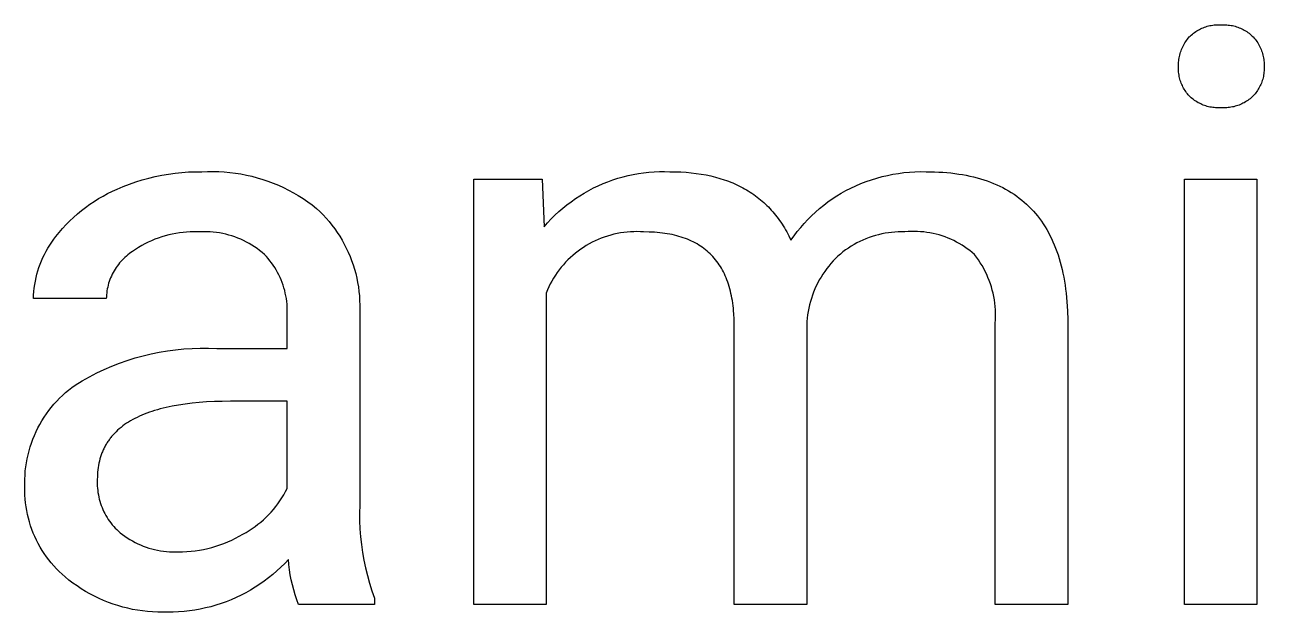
# Model space of a CAD drawing. Header units: millimetres. Extents: x 1102 to 5170, y 19 to 2862.
# Drawn here: x 4421.3 to 4480.2, y 199.1 to 227 of the extents above; entities that cross this region are included whole.
import ezdxf

# ---------------------------------------------------------------- set-up
doc = ezdxf.new("R2010")
doc.units = ezdxf.units.MM
doc.header["$MEASUREMENT"] = 0
doc.layers.add('Domyślny', color=7, linetype='Continuous', true_color=0x000000)

msp = doc.modelspace()

# ---------------------------------------------------------------- linework, layer by layer
at = {"layer": 'Domyślny'}
for p, q in [((4477.286, 226.89), (4477.348, 226.914)), ((4477.348, 226.914), (4477.412, 226.936)), ((4477.412, 226.936), (4477.476, 226.955)), ((4477.476, 226.955), (4477.541, 226.972)), ((4477.541, 226.972), (4477.606, 226.987)), ((4477.606, 226.987), (4477.672, 227)), ((4477.672, 227), (4477.738, 227.01)), ((4477.738, 227.01), (4477.805, 227.018)), ((4477.805, 227.018), (4477.871, 227.024)), ((4477.871, 227.024), (4477.938, 227.027)), ((4477.938, 227.027), (4478.005, 227.028)), ((4478.005, 227.028), (4478.072, 227.027)), ((4478.072, 227.027), (4478.139, 227.023)), ((4478.139, 227.023), (4478.207, 227.026)), ((4478.207, 227.026), (4478.274, 227.028)), ((4478.274, 227.028), (4478.341, 227.027)), ((4478.341, 227.027), (4478.408, 227.023)), ((4478.408, 227.023), (4478.475, 227.017)), ((4478.475, 227.017), (4478.542, 227.009)), ((4478.542, 227.009), (4478.609, 226.999)), ((4478.609, 226.999), (4478.675, 226.986)), ((4478.675, 226.986), (4478.741, 226.972)), ((4478.741, 226.972), (4478.806, 226.954)), ((4478.806, 226.954), (4478.87, 226.935)), ((4478.87, 226.935), (4478.934, 226.913)), ((4478.934, 226.913), (4478.997, 226.89)), ((4476.491, 226.282), (4476.533, 226.339)), ((4476.533, 226.339), (4476.576, 226.393)), ((4476.576, 226.393), (4476.622, 226.447)), ((4476.622, 226.447), (4476.669, 226.494)), ((4476.669, 226.494), (4476.718, 226.539)), ((4476.718, 226.539), (4476.769, 226.583)), ((4476.769, 226.583), (4476.822, 226.625)), ((4476.822, 226.625), (4476.875, 226.665)), ((4476.875, 226.665), (4476.93, 226.703)), ((4476.93, 226.703), (4476.987, 226.74)), ((4476.987, 226.74), (4477.044, 226.774)), ((4477.044, 226.774), (4477.103, 226.806)), ((4477.103, 226.806), (4477.163, 226.836)), ((4477.163, 226.836), (4477.224, 226.864)), ((4477.224, 226.864), (4477.286, 226.89)), ((4478.997, 226.89), (4479.059, 226.864)), ((4479.059, 226.864), (4479.12, 226.836)), ((4479.12, 226.836), (4479.18, 226.805)), ((4479.18, 226.805), (4479.239, 226.773)), ((4479.239, 226.773), (4479.297, 226.739)), ((4479.297, 226.739), (4479.354, 226.703)), ((4479.354, 226.703), (4479.41, 226.665)), ((4479.41, 226.665), (4479.464, 226.625)), ((4479.464, 226.625), (4479.516, 226.583)), ((4479.516, 226.583), (4479.568, 226.539)), ((4479.568, 226.539), (4479.617, 226.494)), ((4479.617, 226.494), (4479.665, 226.447)), ((4479.665, 226.447), (4479.711, 226.394)), ((4479.711, 226.394), (4479.756, 226.339)), ((4479.756, 226.339), (4479.798, 226.283)), ((4476.189, 225.656), (4476.209, 225.723)), ((4476.209, 225.723), (4476.232, 225.789)), ((4476.232, 225.789), (4476.257, 225.854)), ((4476.257, 225.854), (4476.284, 225.918)), ((4476.284, 225.918), (4476.313, 225.982)), ((4476.313, 225.982), (4476.345, 226.044)), ((4476.345, 226.044), (4476.378, 226.106)), ((4476.378, 226.106), (4476.414, 226.166)), ((4476.414, 226.166), (4476.452, 226.225)), ((4476.452, 226.225), (4476.491, 226.282)), ((4479.798, 226.283), (4479.838, 226.226)), ((4479.838, 226.226), (4479.876, 226.167)), ((4479.876, 226.167), (4479.912, 226.107)), ((4479.912, 226.107), (4479.947, 226.046)), ((4479.947, 226.046), (4479.979, 225.983)), ((4479.979, 225.983), (4480.008, 225.92)), ((4480.008, 225.92), (4480.036, 225.855)), ((4480.036, 225.855), (4480.061, 225.79)), ((4480.061, 225.79), (4480.084, 225.724)), ((4480.084, 225.724), (4480.105, 225.657)), ((4476.109, 225.104), (4476.111, 225.174)), ((4476.111, 225.174), (4476.115, 225.243)), ((4476.115, 225.243), (4476.121, 225.313)), ((4476.121, 225.313), (4476.13, 225.382)), ((4476.13, 225.382), (4476.141, 225.451)), ((4476.141, 225.451), (4476.155, 225.52)), ((4476.155, 225.52), (4476.17, 225.588)), ((4476.17, 225.588), (4476.189, 225.656)), ((4480.105, 225.657), (4480.124, 225.589)), ((4480.124, 225.589), (4480.14, 225.521)), ((4480.14, 225.521), (4480.154, 225.452)), ((4480.154, 225.452), (4480.165, 225.383)), ((4480.165, 225.383), (4480.174, 225.314)), ((4480.174, 225.314), (4480.18, 225.244)), ((4480.18, 225.244), (4480.185, 225.174)), ((4480.185, 225.174), (4480.186, 225.104)), ((4476.11, 225.034), (4476.109, 225.104)), ((4476.109, 224.968), (4476.11, 225.034)), ((4476.11, 224.901), (4476.109, 224.968)), ((4476.113, 224.835), (4476.11, 224.901)), ((4476.119, 224.769), (4476.113, 224.835)), ((4476.127, 224.704), (4476.119, 224.769)), ((4476.137, 224.638), (4476.127, 224.704)), ((4476.149, 224.573), (4476.137, 224.638)), ((4476.163, 224.509), (4476.149, 224.573)), ((4480.146, 224.572), (4480.131, 224.508)), ((4480.158, 224.637), (4480.146, 224.572)), ((4480.168, 224.703), (4480.158, 224.637)), ((4480.176, 224.769), (4480.168, 224.703)), ((4480.182, 224.835), (4480.176, 224.769)), ((4480.185, 224.901), (4480.182, 224.835)), ((4480.187, 224.967), (4480.185, 224.901)), ((4480.186, 225.104), (4480.186, 225.034)), ((4480.186, 225.034), (4480.187, 224.967)), ((4476.18, 224.445), (4476.163, 224.509)), ((4476.198, 224.381), (4476.18, 224.445)), ((4476.219, 224.318), (4476.198, 224.381)), ((4476.242, 224.256), (4476.219, 224.318)), ((4476.267, 224.195), (4476.242, 224.256)), ((4476.294, 224.135), (4476.267, 224.195)), ((4476.323, 224.075), (4476.294, 224.135)), ((4476.353, 224.017), (4476.323, 224.075)), ((4476.386, 223.959), (4476.353, 224.017)), ((4476.421, 223.903), (4476.386, 223.959)), ((4479.904, 223.958), (4479.869, 223.902)), ((4479.938, 224.015), (4479.904, 223.958)), ((4479.969, 224.074), (4479.938, 224.015)), ((4479.998, 224.133), (4479.969, 224.074)), ((4480.026, 224.194), (4479.998, 224.133)), ((4480.051, 224.255), (4480.026, 224.194)), ((4480.074, 224.317), (4480.051, 224.255)), ((4480.095, 224.38), (4480.074, 224.317)), ((4480.114, 224.443), (4480.095, 224.38)), ((4480.131, 224.508), (4480.114, 224.443)), ((4476.458, 223.848), (4476.421, 223.903)), ((4476.496, 223.794), (4476.458, 223.848)), ((4476.536, 223.741), (4476.496, 223.794)), ((4476.578, 223.69), (4476.536, 223.741)), ((4476.622, 223.641), (4476.578, 223.69)), ((4476.67, 223.595), (4476.622, 223.641)), ((4476.72, 223.55), (4476.67, 223.595)), ((4476.771, 223.508), (4476.72, 223.55)), ((4476.824, 223.467), (4476.771, 223.508)), ((4476.878, 223.428), (4476.824, 223.467)), ((4476.933, 223.391), (4476.878, 223.428)), ((4476.99, 223.356), (4476.933, 223.391)), ((4479.351, 223.392), (4479.294, 223.357)), ((4479.407, 223.429), (4479.351, 223.392)), ((4479.461, 223.468), (4479.407, 223.429)), ((4479.515, 223.508), (4479.461, 223.468)), ((4479.566, 223.551), (4479.515, 223.508)), ((4479.617, 223.595), (4479.566, 223.551)), ((4479.665, 223.641), (4479.617, 223.595)), ((4479.71, 223.69), (4479.665, 223.641)), ((4479.752, 223.741), (4479.71, 223.69)), ((4479.793, 223.793), (4479.752, 223.741)), ((4479.832, 223.847), (4479.793, 223.793)), ((4479.869, 223.902), (4479.832, 223.847)), ((4477.048, 223.323), (4476.99, 223.356)), ((4477.107, 223.292), (4477.048, 223.323)), ((4477.167, 223.262), (4477.107, 223.292)), ((4477.228, 223.235), (4477.167, 223.262)), ((4477.289, 223.21), (4477.228, 223.235)), ((4477.352, 223.187), (4477.289, 223.21)), ((4477.415, 223.166), (4477.352, 223.187)), ((4477.479, 223.148), (4477.415, 223.166)), ((4477.544, 223.131), (4477.479, 223.148)), ((4477.609, 223.117), (4477.544, 223.131)), ((4477.674, 223.105), (4477.609, 223.117)), ((4477.74, 223.095), (4477.674, 223.105)), ((4477.807, 223.088), (4477.74, 223.095)), ((4477.873, 223.082), (4477.807, 223.088)), ((4477.94, 223.079), (4477.873, 223.082)), ((4478.006, 223.079), (4477.94, 223.079)), ((4478.073, 223.08), (4478.006, 223.079)), ((4478.139, 223.084), (4478.073, 223.08)), ((4478.206, 223.08), (4478.139, 223.084)), ((4478.273, 223.079), (4478.206, 223.08)), ((4478.34, 223.08), (4478.273, 223.079)), ((4478.407, 223.083), (4478.34, 223.08)), ((4478.474, 223.088), (4478.407, 223.083)), ((4478.54, 223.096), (4478.474, 223.088)), ((4478.606, 223.106), (4478.54, 223.096)), ((4478.672, 223.118), (4478.606, 223.106)), ((4478.738, 223.132), (4478.672, 223.118)), ((4478.802, 223.149), (4478.738, 223.132)), ((4478.867, 223.167), (4478.802, 223.149)), ((4478.93, 223.188), (4478.867, 223.167)), ((4478.993, 223.211), (4478.93, 223.188)), ((4479.055, 223.236), (4478.993, 223.211)), ((4479.116, 223.263), (4479.055, 223.236)), ((4479.177, 223.292), (4479.116, 223.263)), ((4479.236, 223.323), (4479.177, 223.292)), ((4479.294, 223.357), (4479.236, 223.323)), ((4427.457, 219.809), (4427.769, 219.873)), ((4427.769, 219.873), (4428.084, 219.927)), ((4428.084, 219.927), (4428.4, 219.971)), ((4428.4, 219.971), (4428.717, 220.004)), ((4428.717, 220.004), (4429.035, 220.026)), ((4429.035, 220.026), (4429.354, 220.038)), ((4429.354, 220.038), (4429.673, 220.04)), ((4429.673, 220.04), (4429.939, 220.051)), ((4429.939, 220.051), (4430.205, 220.054)), ((4430.205, 220.054), (4430.472, 220.047)), ((4430.472, 220.047), (4430.738, 220.031)), ((4430.738, 220.031), (4431.003, 220.007)), ((4431.003, 220.007), (4431.267, 219.974)), ((4431.267, 219.974), (4431.53, 219.931)), ((4431.53, 219.931), (4431.792, 219.88)), ((4431.792, 219.88), (4432.052, 219.821)), ((4449.698, 219.795), (4449.94, 219.856)), ((4449.94, 219.856), (4450.185, 219.908)), ((4450.185, 219.908), (4450.431, 219.952)), ((4450.431, 219.952), (4450.679, 219.988)), ((4450.679, 219.988), (4450.928, 220.015)), ((4450.928, 220.015), (4451.177, 220.034)), ((4451.177, 220.034), (4451.427, 220.044)), ((4451.427, 220.044), (4451.677, 220.046)), ((4451.677, 220.046), (4451.928, 220.04)), ((4451.928, 220.04), (4452.189, 220.037)), ((4452.189, 220.037), (4452.445, 220.027)), ((4452.445, 220.027), (4452.696, 220.012)), ((4452.696, 220.012), (4452.942, 219.989)), ((4452.942, 219.989), (4453.183, 219.961)), ((4453.183, 219.961), (4453.418, 219.926)), ((4453.418, 219.926), (4453.648, 219.885)), ((4453.648, 219.885), (4453.872, 219.837)), ((4453.872, 219.837), (4454.092, 219.783)), ((4462.016, 219.806), (4462.272, 219.866)), ((4462.272, 219.866), (4462.531, 219.918)), ((4462.531, 219.918), (4462.791, 219.961)), ((4462.791, 219.961), (4463.053, 219.995)), ((4463.053, 219.995), (4463.315, 220.019)), ((4463.315, 220.019), (4463.578, 220.035)), ((4463.578, 220.035), (4463.842, 220.042)), ((4463.842, 220.042), (4464.105, 220.04)), ((4464.105, 220.04), (4464.513, 220.033)), ((4464.513, 220.033), (4464.713, 220.025)), ((4464.713, 220.025), (4464.909, 220.013)), ((4464.909, 220.013), (4465.102, 219.997)), ((4465.102, 219.997), (4465.291, 219.978)), ((4465.291, 219.978), (4465.478, 219.956)), ((4465.478, 219.956), (4465.661, 219.93)), ((4465.661, 219.93), (4465.841, 219.901)), ((4465.841, 219.901), (4466.018, 219.868)), ((4466.018, 219.868), (4466.192, 219.832)), ((4466.192, 219.832), (4466.363, 219.792)), ((4425.642, 219.211), (4425.935, 219.335)), ((4425.935, 219.335), (4426.233, 219.45)), ((4426.233, 219.45), (4426.534, 219.555)), ((4426.534, 219.555), (4426.839, 219.649)), ((4426.839, 219.649), (4427.146, 219.734)), ((4427.146, 219.734), (4427.457, 219.809)), ((4432.052, 219.821), (4432.309, 219.752)), ((4432.309, 219.752), (4432.564, 219.675)), ((4432.564, 219.675), (4432.816, 219.59)), ((4432.816, 219.59), (4433.066, 219.496)), ((4433.066, 219.496), (4433.312, 219.394)), ((4433.312, 219.394), (4433.554, 219.283)), ((4433.554, 219.283), (4433.793, 219.165)), ((4442.598, 199.45), (4442.598, 219.682)), ((4442.598, 219.682), (4445.857, 219.682)), ((4445.857, 219.682), (4445.949, 217.424)), ((4448.074, 219.149), (4448.296, 219.265)), ((4448.296, 219.265), (4448.522, 219.373)), ((4448.522, 219.373), (4448.751, 219.473)), ((4448.751, 219.473), (4448.983, 219.565)), ((4448.983, 219.565), (4449.219, 219.65)), ((4449.219, 219.65), (4449.457, 219.727)), ((4449.457, 219.727), (4449.698, 219.795)), ((4454.092, 219.783), (4454.306, 219.723)), ((4454.306, 219.723), (4454.515, 219.656)), ((4454.515, 219.656), (4454.617, 219.62)), ((4454.617, 219.62), (4454.718, 219.583)), ((4454.718, 219.583), (4454.818, 219.544)), ((4454.818, 219.544), (4454.917, 219.504)), ((4454.917, 219.504), (4455.014, 219.462)), ((4455.014, 219.462), (4455.11, 219.418)), ((4455.11, 219.418), (4455.204, 219.373)), ((4455.204, 219.373), (4455.297, 219.326)), ((4455.297, 219.326), (4455.389, 219.277)), ((4455.389, 219.277), (4455.48, 219.227)), ((4460.298, 219.143), (4460.533, 219.263)), ((4460.533, 219.263), (4460.772, 219.374)), ((4460.772, 219.374), (4461.014, 219.478)), ((4461.014, 219.478), (4461.26, 219.573)), ((4461.26, 219.573), (4461.509, 219.659)), ((4461.509, 219.659), (4461.761, 219.737)), ((4461.761, 219.737), (4462.016, 219.806)), ((4466.363, 219.792), (4466.53, 219.749)), ((4466.53, 219.749), (4466.694, 219.703)), ((4466.694, 219.703), (4466.855, 219.653)), ((4466.855, 219.653), (4467.013, 219.6)), ((4467.013, 219.6), (4467.168, 219.543)), ((4467.168, 219.543), (4467.319, 219.483)), ((4467.319, 219.483), (4467.468, 219.419)), ((4467.468, 219.419), (4467.613, 219.352)), ((4467.613, 219.352), (4467.755, 219.282)), ((4467.755, 219.282), (4467.893, 219.208)), ((4476.389, 199.45), (4476.389, 219.682)), ((4476.389, 219.682), (4479.836, 219.682)), ((4479.836, 219.682), (4479.836, 199.45)), ((4424.55, 218.628), (4424.76, 218.759)), ((4424.76, 218.759), (4424.974, 218.883)), ((4424.974, 218.883), (4425.193, 219)), ((4425.193, 219), (4425.416, 219.109)), ((4425.416, 219.109), (4425.642, 219.211)), ((4433.793, 219.165), (4434.027, 219.039)), ((4434.027, 219.039), (4434.258, 218.904)), ((4434.258, 218.904), (4434.483, 218.763)), ((4434.483, 218.763), (4434.704, 218.613)), ((4447.229, 218.614), (4447.433, 218.759)), ((4447.433, 218.759), (4447.642, 218.896)), ((4447.642, 218.896), (4447.856, 219.026)), ((4447.856, 219.026), (4448.074, 219.149)), ((4455.48, 219.227), (4455.569, 219.176)), ((4455.569, 219.176), (4455.657, 219.123)), ((4455.657, 219.123), (4455.744, 219.068)), ((4455.744, 219.068), (4455.829, 219.012)), ((4455.829, 219.012), (4455.913, 218.954)), ((4455.913, 218.954), (4455.996, 218.894)), ((4455.996, 218.894), (4456.077, 218.833)), ((4456.077, 218.833), (4456.157, 218.77)), ((4456.157, 218.77), (4456.236, 218.706)), ((4456.236, 218.706), (4456.313, 218.64)), ((4459.442, 218.599), (4459.649, 218.746)), ((4459.649, 218.746), (4459.861, 218.886)), ((4459.861, 218.886), (4460.077, 219.018)), ((4460.077, 219.018), (4460.298, 219.143)), ((4467.893, 219.208), (4468.029, 219.13)), ((4468.029, 219.13), (4468.161, 219.049)), ((4468.161, 219.049), (4468.291, 218.965)), ((4468.291, 218.965), (4468.417, 218.877)), ((4468.417, 218.877), (4468.539, 218.786)), ((4468.539, 218.786), (4468.659, 218.692)), ((4468.659, 218.692), (4468.776, 218.594)), ((4423.757, 218.034), (4423.947, 218.192)), ((4423.947, 218.192), (4424.143, 218.344)), ((4424.143, 218.344), (4424.344, 218.489)), ((4424.344, 218.489), (4424.55, 218.628)), ((4434.704, 218.613), (4434.919, 218.457)), ((4434.919, 218.457), (4435.13, 218.293)), ((4435.13, 218.293), (4435.286, 218.145)), ((4435.286, 218.145), (4435.437, 217.991)), ((4446.463, 217.971), (4446.646, 218.142)), ((4446.646, 218.142), (4446.835, 218.306)), ((4446.835, 218.306), (4447.029, 218.463)), ((4447.029, 218.463), (4447.229, 218.614)), ((4456.313, 218.64), (4456.389, 218.573)), ((4456.389, 218.573), (4456.464, 218.504)), ((4456.464, 218.504), (4456.537, 218.433)), ((4456.537, 218.433), (4456.609, 218.361)), ((4456.609, 218.361), (4456.68, 218.287)), ((4456.68, 218.287), (4456.75, 218.212)), ((4456.75, 218.212), (4456.818, 218.135)), ((4456.818, 218.135), (4456.885, 218.056)), ((4456.885, 218.056), (4456.95, 217.976)), ((4458.667, 217.947), (4458.852, 218.119)), ((4458.852, 218.119), (4459.044, 218.286)), ((4459.044, 218.286), (4459.24, 218.446)), ((4459.24, 218.446), (4459.442, 218.599)), ((4468.776, 218.594), (4468.889, 218.492)), ((4468.889, 218.492), (4468.999, 218.387)), ((4468.999, 218.387), (4469.106, 218.279)), ((4469.106, 218.279), (4469.21, 218.167)), ((4469.21, 218.167), (4469.31, 218.052)), ((4423.052, 217.338), (4423.219, 217.521)), ((4423.219, 217.521), (4423.393, 217.698)), ((4423.393, 217.698), (4423.572, 217.869)), ((4423.572, 217.869), (4423.757, 218.034)), ((4435.437, 217.991), (4435.584, 217.833)), ((4435.584, 217.833), (4435.724, 217.669)), ((4435.724, 217.669), (4435.859, 217.501)), ((4435.859, 217.501), (4435.988, 217.328)), ((4445.949, 217.424), (4446.114, 217.612)), ((4446.114, 217.612), (4446.286, 217.795)), ((4446.286, 217.795), (4446.463, 217.971)), ((4456.95, 217.976), (4457.014, 217.894)), ((4457.014, 217.894), (4457.077, 217.811)), ((4457.077, 217.811), (4457.139, 217.726)), ((4457.139, 217.726), (4457.199, 217.639)), ((4457.199, 217.639), (4457.258, 217.551)), ((4457.258, 217.551), (4457.316, 217.462)), ((4458.146, 217.393), (4458.313, 217.583)), ((4458.313, 217.583), (4458.487, 217.768)), ((4458.487, 217.768), (4458.667, 217.947)), ((4469.31, 218.052), (4469.408, 217.933)), ((4469.408, 217.933), (4469.502, 217.811)), ((4469.502, 217.811), (4469.593, 217.686)), ((4469.593, 217.686), (4469.681, 217.557)), ((4469.681, 217.557), (4469.765, 217.424)), ((4422.633, 216.823), (4422.736, 216.956)), ((4422.736, 216.956), (4422.891, 217.149)), ((4422.891, 217.149), (4423.052, 217.338)), ((4427.6, 216.885), (4427.439, 216.824)), ((4427.764, 216.94), (4427.6, 216.885)), ((4427.93, 216.99), (4427.764, 216.94)), ((4428.097, 217.034), (4427.93, 216.99)), ((4428.266, 217.072), (4428.097, 217.034)), ((4428.435, 217.105), (4428.266, 217.072)), ((4428.606, 217.131), (4428.435, 217.105)), ((4428.778, 217.152), (4428.606, 217.131)), ((4428.95, 217.167), (4428.778, 217.152)), ((4429.123, 217.175), (4428.95, 217.167)), ((4429.296, 217.178), (4429.123, 217.175)), ((4429.469, 217.175), (4429.296, 217.178)), ((4429.618, 217.184), (4429.469, 217.175)), ((4429.768, 217.187), (4429.618, 217.184)), ((4429.918, 217.185), (4429.768, 217.187)), ((4430.068, 217.178), (4429.918, 217.185)), ((4430.218, 217.165), (4430.068, 217.178)), ((4430.367, 217.148), (4430.218, 217.165)), ((4430.515, 217.125), (4430.367, 217.148)), ((4430.662, 217.097), (4430.515, 217.125)), ((4430.809, 217.064), (4430.662, 217.097)), ((4430.954, 217.026), (4430.809, 217.064)), ((4431.098, 216.983), (4430.954, 217.026)), ((4431.24, 216.935), (4431.098, 216.983)), ((4431.38, 216.882), (4431.24, 216.935)), ((4431.519, 216.824), (4431.38, 216.882)), ((4435.988, 217.328), (4436.111, 217.151)), ((4436.111, 217.151), (4436.228, 216.97)), ((4436.228, 216.97), (4436.339, 216.785)), ((4448.809, 216.93), (4448.661, 216.875)), ((4448.96, 216.98), (4448.809, 216.93)), ((4449.112, 217.024), (4448.96, 216.98)), ((4449.265, 217.064), (4449.112, 217.024)), ((4449.42, 217.098), (4449.265, 217.064)), ((4449.575, 217.126), (4449.42, 217.098)), ((4449.732, 217.149), (4449.575, 217.126)), ((4449.889, 217.167), (4449.732, 217.149)), ((4450.047, 217.18), (4449.889, 217.167)), ((4450.205, 217.187), (4450.047, 217.18)), ((4450.363, 217.188), (4450.205, 217.187)), ((4450.522, 217.185), (4450.363, 217.188)), ((4450.68, 217.175), (4450.522, 217.185)), ((4450.945, 217.171), (4450.68, 217.175)), ((4451.074, 217.166), (4450.945, 217.171)), ((4451.201, 217.158), (4451.074, 217.166)), ((4451.326, 217.148), (4451.201, 217.158)), ((4451.449, 217.136), (4451.326, 217.148)), ((4451.57, 217.122), (4451.449, 217.136)), ((4451.688, 217.106), (4451.57, 217.122)), ((4451.805, 217.088), (4451.688, 217.106)), ((4451.919, 217.067), (4451.805, 217.088)), ((4452.032, 217.045), (4451.919, 217.067)), ((4452.142, 217.02), (4452.032, 217.045)), ((4452.25, 216.993), (4452.142, 217.02)), ((4452.356, 216.964), (4452.25, 216.993)), ((4452.46, 216.932), (4452.356, 216.964)), ((4452.562, 216.899), (4452.46, 216.932)), ((4452.662, 216.863), (4452.562, 216.899)), ((4457.316, 217.462), (4457.372, 217.37)), ((4457.372, 217.37), (4457.427, 217.277)), ((4457.427, 217.277), (4457.481, 217.183)), ((4457.481, 217.183), (4457.584, 216.989)), ((4457.584, 216.989), (4457.682, 216.789)), ((4457.682, 216.789), (4457.83, 216.995)), ((4457.83, 216.995), (4457.984, 217.197)), ((4457.984, 217.197), (4458.146, 217.393)), ((4461.397, 216.906), (4461.25, 216.85)), ((4461.546, 216.957), (4461.397, 216.906)), ((4461.697, 217.003), (4461.546, 216.957)), ((4461.85, 217.044), (4461.697, 217.003)), ((4462.003, 217.079), (4461.85, 217.044)), ((4462.158, 217.109), (4462.003, 217.079)), ((4462.314, 217.134), (4462.158, 217.109)), ((4462.471, 217.153), (4462.314, 217.134)), ((4462.628, 217.167), (4462.471, 217.153)), ((4462.786, 217.175), (4462.628, 217.167)), ((4462.943, 217.178), (4462.786, 217.175)), ((4463.101, 217.175), (4462.943, 217.178)), ((4463.25, 217.188), (4463.101, 217.175)), ((4463.399, 217.195), (4463.25, 217.188)), ((4463.549, 217.197), (4463.399, 217.195)), ((4463.698, 217.194), (4463.549, 217.197)), ((4463.847, 217.186), (4463.698, 217.194)), ((4463.996, 217.172), (4463.847, 217.186)), ((4464.144, 217.154), (4463.996, 217.172)), ((4464.292, 217.13), (4464.144, 217.154)), ((4464.439, 217.101), (4464.292, 217.13)), ((4464.584, 217.067), (4464.439, 217.101)), ((4464.728, 217.029), (4464.584, 217.067)), ((4464.871, 216.985), (4464.728, 217.029)), ((4465.013, 216.936), (4464.871, 216.985)), ((4465.152, 216.882), (4465.013, 216.936)), ((4465.29, 216.824), (4465.152, 216.882)), ((4469.765, 217.424), (4469.847, 217.288)), ((4469.847, 217.288), (4469.925, 217.149)), ((4469.925, 217.149), (4470, 217.006)), ((4470, 217.006), (4470.072, 216.86)), ((4422.269, 216.257), (4422.352, 216.403)), ((4422.352, 216.403), (4422.441, 216.546)), ((4422.441, 216.546), (4422.535, 216.686)), ((4422.535, 216.686), (4422.633, 216.823)), ((4426.52, 216.346), (4426.377, 216.248)), ((4426.666, 216.438), (4426.52, 216.346)), ((4426.815, 216.526), (4426.666, 216.438)), ((4426.967, 216.609), (4426.815, 216.526)), ((4427.122, 216.686), (4426.967, 216.609)), ((4427.279, 216.758), (4427.122, 216.686)), ((4427.439, 216.824), (4427.279, 216.758)), ((4431.655, 216.762), (4431.519, 216.824)), ((4431.789, 216.695), (4431.655, 216.762)), ((4431.921, 216.623), (4431.789, 216.695)), ((4432.05, 216.547), (4431.921, 216.623)), ((4432.177, 216.466), (4432.05, 216.547)), ((4432.3, 216.381), (4432.177, 216.466)), ((4432.421, 216.292), (4432.3, 216.381)), ((4432.538, 216.198), (4432.421, 216.292)), ((4436.339, 216.785), (4436.443, 216.596)), ((4436.443, 216.596), (4436.541, 216.404)), ((4436.541, 216.404), (4436.632, 216.209)), ((4447.686, 216.354), (4447.558, 216.26)), ((4447.817, 216.442), (4447.686, 216.354)), ((4447.951, 216.526), (4447.817, 216.442)), ((4448.088, 216.606), (4447.951, 216.526)), ((4448.228, 216.68), (4448.088, 216.606)), ((4448.37, 216.75), (4448.228, 216.68)), ((4448.514, 216.815), (4448.37, 216.75)), ((4448.661, 216.875), (4448.514, 216.815)), ((4452.76, 216.825), (4452.662, 216.863)), ((4452.855, 216.785), (4452.76, 216.825)), ((4452.949, 216.743), (4452.855, 216.785)), ((4453.04, 216.699), (4452.949, 216.743)), ((4453.129, 216.652), (4453.04, 216.699)), ((4453.217, 216.604), (4453.129, 216.652)), ((4453.302, 216.553), (4453.217, 216.604)), ((4453.385, 216.5), (4453.302, 216.553)), ((4453.466, 216.445), (4453.385, 216.5)), ((4453.544, 216.388), (4453.466, 216.445)), ((4453.621, 216.328), (4453.544, 216.388)), ((4453.696, 216.267), (4453.621, 216.328)), ((4460.285, 216.318), (4460.158, 216.223)), ((4460.414, 216.408), (4460.285, 216.318)), ((4460.547, 216.494), (4460.414, 216.408)), ((4460.682, 216.574), (4460.547, 216.494)), ((4460.82, 216.651), (4460.682, 216.574)), ((4460.961, 216.722), (4460.82, 216.651)), ((4461.104, 216.788), (4460.961, 216.722)), ((4461.25, 216.85), (4461.104, 216.788)), ((4465.425, 216.761), (4465.29, 216.824)), ((4465.558, 216.693), (4465.425, 216.761)), ((4465.689, 216.621), (4465.558, 216.693)), ((4465.817, 216.544), (4465.689, 216.621)), ((4465.943, 216.463), (4465.817, 216.544)), ((4466.066, 216.378), (4465.943, 216.463)), ((4466.185, 216.288), (4466.066, 216.378)), ((4466.302, 216.195), (4466.185, 216.288)), ((4470.072, 216.86), (4470.141, 216.711)), ((4470.141, 216.711), (4470.207, 216.557)), ((4470.207, 216.557), (4470.269, 216.401)), ((4470.269, 216.401), (4470.328, 216.241)), ((4421.986, 215.647), (4422.048, 215.803)), ((4422.048, 215.803), (4422.117, 215.957)), ((4422.117, 215.957), (4422.19, 216.109)), ((4422.19, 216.109), (4422.269, 216.257)), ((4425.759, 215.699), (4425.701, 215.627)), ((4425.819, 215.769), (4425.759, 215.699)), ((4425.882, 215.837), (4425.819, 215.769)), ((4425.946, 215.903), (4425.882, 215.837)), ((4426.013, 215.966), (4425.946, 215.903)), ((4426.082, 216.027), (4426.013, 215.966)), ((4426.153, 216.086), (4426.082, 216.027)), ((4426.226, 216.143), (4426.153, 216.086)), ((4426.301, 216.197), (4426.226, 216.143)), ((4426.377, 216.248), (4426.301, 216.197)), ((4432.652, 216.101), (4432.538, 216.198)), ((4432.742, 216.004), (4432.652, 216.101)), ((4432.829, 215.905), (4432.742, 216.004)), ((4432.912, 215.802), (4432.829, 215.905)), ((4432.991, 215.697), (4432.912, 215.802)), ((4436.632, 216.209), (4436.717, 216.01)), ((4436.717, 216.01), (4436.795, 215.809)), ((4436.795, 215.809), (4436.865, 215.605)), ((4446.97, 215.732), (4446.863, 215.615)), ((4447.08, 215.846), (4446.97, 215.732)), ((4447.194, 215.955), (4447.08, 215.846)), ((4447.312, 216.061), (4447.194, 215.955)), ((4447.433, 216.163), (4447.312, 216.061)), ((4447.558, 216.26), (4447.433, 216.163)), ((4453.768, 216.203), (4453.696, 216.267)), ((4453.839, 216.137), (4453.768, 216.203)), ((4453.907, 216.069), (4453.839, 216.137)), ((4453.973, 215.999), (4453.907, 216.069)), ((4454.037, 215.926), (4453.973, 215.999)), ((4454.099, 215.852), (4454.037, 215.926)), ((4454.159, 215.775), (4454.099, 215.852)), ((4454.217, 215.696), (4454.159, 215.775)), ((4459.691, 215.795), (4459.584, 215.676)), ((4459.801, 215.91), (4459.691, 215.795)), ((4459.916, 216.021), (4459.801, 215.91)), ((4460.035, 216.124), (4459.916, 216.021)), ((4460.158, 216.223), (4460.035, 216.124)), ((4466.415, 216.097), (4466.302, 216.195)), ((4466.51, 215.971), (4466.415, 216.097)), ((4466.602, 215.842), (4466.51, 215.971)), ((4466.688, 215.709), (4466.602, 215.842)), ((4466.771, 215.574), (4466.688, 215.709)), ((4470.328, 216.241), (4470.384, 216.078)), ((4470.384, 216.078), (4470.437, 215.911)), ((4470.437, 215.911), (4470.487, 215.741)), ((4470.487, 215.741), (4470.533, 215.567)), ((4421.79, 215.003), (4421.83, 215.167)), ((4421.83, 215.167), (4421.876, 215.329)), ((4421.876, 215.329), (4421.928, 215.489)), ((4421.928, 215.489), (4421.986, 215.647)), ((4425.409, 215.159), (4425.37, 215.075)), ((4425.451, 215.241), (4425.409, 215.159)), ((4425.496, 215.321), (4425.451, 215.241)), ((4425.543, 215.4), (4425.496, 215.321)), ((4425.593, 215.478), (4425.543, 215.4)), ((4425.646, 215.553), (4425.593, 215.478)), ((4425.701, 215.627), (4425.646, 215.553)), ((4433.067, 215.588), (4432.991, 215.697)), ((4433.139, 215.478), (4433.067, 215.588)), ((4433.208, 215.365), (4433.139, 215.478)), ((4433.272, 215.25), (4433.208, 215.365)), ((4433.333, 215.132), (4433.272, 215.25)), ((4433.39, 215.013), (4433.333, 215.132)), ((4436.865, 215.605), (4436.929, 215.399)), ((4436.929, 215.399), (4436.986, 215.191)), ((4436.986, 215.191), (4437.035, 214.982)), ((4446.48, 215.111), (4446.396, 214.977)), ((4446.57, 215.242), (4446.48, 215.111)), ((4446.663, 215.369), (4446.57, 215.242)), ((4446.761, 215.494), (4446.663, 215.369)), ((4446.863, 215.615), (4446.761, 215.494)), ((4454.272, 215.615), (4454.217, 215.696)), ((4454.326, 215.532), (4454.272, 215.615)), ((4454.377, 215.447), (4454.326, 215.532)), ((4454.427, 215.359), (4454.377, 215.447)), ((4454.474, 215.269), (4454.427, 215.359)), ((4454.519, 215.178), (4454.474, 215.269)), ((4454.562, 215.084), (4454.519, 215.178)), ((4459.199, 215.166), (4459.114, 215.031)), ((4459.289, 215.298), (4459.199, 215.166)), ((4459.383, 215.428), (4459.289, 215.298)), ((4459.481, 215.553), (4459.383, 215.428)), ((4459.584, 215.676), (4459.481, 215.553)), ((4466.848, 215.437), (4466.771, 215.574)), ((4466.922, 215.296), (4466.848, 215.437)), ((4466.99, 215.153), (4466.922, 215.296)), ((4467.053, 215.009), (4466.99, 215.153)), ((4470.533, 215.567), (4470.576, 215.39)), ((4470.576, 215.39), (4470.616, 215.209)), ((4470.616, 215.209), (4470.653, 215.025)), ((4421.702, 214.506), (4421.725, 214.673)), ((4421.725, 214.673), (4421.755, 214.839)), ((4421.755, 214.839), (4421.79, 215.003)), ((4425.195, 214.551), (4425.177, 214.461)), ((4425.217, 214.641), (4425.195, 214.551)), ((4425.241, 214.73), (4425.217, 214.641)), ((4425.269, 214.818), (4425.241, 214.73)), ((4425.3, 214.905), (4425.269, 214.818)), ((4425.333, 214.991), (4425.3, 214.905)), ((4425.37, 215.075), (4425.333, 214.991)), ((4433.442, 214.892), (4433.39, 215.013)), ((4433.49, 214.769), (4433.442, 214.892)), ((4433.535, 214.645), (4433.49, 214.769)), ((4433.574, 214.519), (4433.535, 214.645)), ((4437.035, 214.982), (4437.078, 214.77)), ((4437.078, 214.77), (4437.113, 214.557)), ((4437.113, 214.557), (4437.141, 214.344)), ((4446.17, 214.559), (4446.105, 214.415)), ((4446.241, 214.701), (4446.17, 214.559)), ((4446.316, 214.84), (4446.241, 214.701)), ((4446.396, 214.977), (4446.316, 214.84)), ((4454.603, 214.987), (4454.562, 215.084)), ((4454.642, 214.889), (4454.603, 214.987)), ((4454.679, 214.789), (4454.642, 214.889)), ((4454.714, 214.686), (4454.679, 214.789)), ((4454.746, 214.581), (4454.714, 214.686)), ((4454.777, 214.474), (4454.746, 214.581)), ((4458.887, 214.609), (4458.821, 214.463)), ((4458.958, 214.752), (4458.887, 214.609)), ((4459.033, 214.893), (4458.958, 214.752)), ((4459.114, 215.031), (4459.033, 214.893)), ((4467.112, 214.862), (4467.053, 215.009)), ((4467.165, 214.713), (4467.112, 214.862)), ((4467.214, 214.562), (4467.165, 214.713)), ((4467.257, 214.41), (4467.214, 214.562)), ((4470.653, 215.025), (4470.687, 214.838)), ((4470.687, 214.838), (4470.718, 214.647)), ((4470.718, 214.647), (4470.745, 214.452)), ((4421.666, 214.003), (4421.672, 214.171)), ((4425.13, 214.003), (4421.666, 214.003)), ((4421.672, 214.171), (4421.684, 214.339)), ((4421.684, 214.339), (4421.702, 214.506)), ((4425.133, 214.095), (4425.13, 214.003)), ((4425.139, 214.187), (4425.133, 214.095)), ((4425.148, 214.279), (4425.139, 214.187)), ((4425.161, 214.37), (4425.148, 214.279)), ((4425.177, 214.461), (4425.161, 214.37)), ((4433.61, 214.392), (4433.574, 214.519)), ((4433.641, 214.263), (4433.61, 214.392)), ((4433.668, 214.134), (4433.641, 214.263)), ((4433.691, 214.004), (4433.668, 214.134)), ((4433.709, 213.873), (4433.691, 214.004)), ((4437.141, 214.344), (4437.161, 214.129)), ((4437.161, 214.129), (4437.174, 213.914)), ((4446.105, 214.415), (4446.044, 214.269)), ((4446.044, 214.269), (4446.044, 199.45)), ((4454.805, 214.365), (4454.777, 214.474)), ((4454.831, 214.254), (4454.805, 214.365)), ((4454.855, 214.14), (4454.831, 214.254)), ((4454.877, 214.025), (4454.855, 214.14)), ((4454.897, 213.907), (4454.877, 214.025)), ((4458.653, 214.014), (4458.608, 213.861)), ((4458.704, 214.166), (4458.653, 214.014)), ((4458.76, 214.315), (4458.704, 214.166)), ((4458.821, 214.463), (4458.76, 214.315)), ((4467.295, 214.256), (4467.257, 214.41)), ((4467.328, 214.102), (4467.295, 214.256)), ((4467.356, 213.946), (4467.328, 214.102)), ((4467.378, 213.789), (4467.356, 213.946)), ((4470.745, 214.452), (4470.769, 214.255)), ((4470.769, 214.255), (4470.808, 213.849)), ((4433.722, 213.742), (4433.709, 213.873)), ((4433.732, 213.61), (4433.722, 213.742)), ((4433.736, 213.478), (4433.732, 213.61)), ((4433.732, 213.214), (4433.736, 213.346)), ((4433.736, 213.346), (4433.736, 213.478)), ((4437.174, 213.914), (4437.18, 213.698)), ((4437.18, 213.698), (4437.179, 213.483)), ((4437.179, 213.483), (4437.179, 204.178)), ((4454.915, 213.787), (4454.897, 213.907)), ((4454.931, 213.665), (4454.915, 213.787)), ((4454.945, 213.541), (4454.931, 213.665)), ((4454.956, 213.414), (4454.945, 213.541)), ((4454.966, 213.286), (4454.956, 213.414)), ((4458.503, 213.393), (4458.478, 213.235)), ((4458.532, 213.55), (4458.503, 213.393)), ((4458.567, 213.706), (4458.532, 213.55)), ((4458.608, 213.861), (4458.567, 213.706)), ((4467.395, 213.632), (4467.378, 213.789)), ((4467.407, 213.474), (4467.395, 213.632)), ((4467.413, 213.316), (4467.407, 213.474)), ((4470.808, 213.849), (4470.834, 213.429)), ((4470.834, 213.429), (4470.847, 212.996)), ((4433.732, 211.625), (4433.732, 213.214)), ((4454.978, 213.022), (4454.966, 213.286)), ((4454.982, 212.75), (4454.978, 213.022)), ((4458.459, 213.077), (4458.446, 212.917)), ((4458.446, 212.917), (4458.446, 199.45)), ((4458.478, 213.235), (4458.459, 213.077)), ((4467.401, 212.842), (4467.41, 213)), ((4467.401, 199.45), (4467.401, 212.842)), ((4467.41, 213), (4467.415, 213.158)), ((4467.415, 213.158), (4467.413, 213.316)), ((4470.847, 212.996), (4470.847, 199.45)), ((4454.982, 199.45), (4454.982, 212.75)), ((4428.032, 211.522), (4428.421, 211.573)), ((4428.421, 211.573), (4428.812, 211.61)), ((4428.812, 211.61), (4429.204, 211.635)), ((4429.204, 211.635), (4429.596, 211.645)), ((4429.596, 211.645), (4429.989, 211.642)), ((4429.989, 211.642), (4430.381, 211.625)), ((4430.381, 211.625), (4433.732, 211.625)), ((4425.756, 210.936), (4426.126, 211.066)), ((4426.126, 211.066), (4426.501, 211.184)), ((4426.501, 211.184), (4426.879, 211.288)), ((4426.879, 211.288), (4427.261, 211.379)), ((4427.261, 211.379), (4427.645, 211.457)), ((4427.645, 211.457), (4428.032, 211.522)), ((4424.327, 210.288), (4424.676, 210.469)), ((4424.676, 210.469), (4425.03, 210.637)), ((4425.03, 210.637), (4425.391, 210.792)), ((4425.391, 210.792), (4425.756, 210.936)), ((4423.492, 209.777), (4423.65, 209.892)), ((4423.65, 209.892), (4423.985, 210.096)), ((4423.985, 210.096), (4424.327, 210.288)), ((4422.77, 209.124), (4422.905, 209.264)), ((4422.905, 209.264), (4423.045, 209.4)), ((4423.045, 209.4), (4423.19, 209.531)), ((4423.19, 209.531), (4423.339, 209.656)), ((4423.339, 209.656), (4423.492, 209.777)), ((4422.28, 208.518), (4422.394, 208.676)), ((4422.394, 208.676), (4422.515, 208.829)), ((4422.515, 208.829), (4422.64, 208.979)), ((4422.64, 208.979), (4422.77, 209.124)), ((4427.3, 208.639), (4427.175, 208.596)), ((4427.428, 208.68), (4427.3, 208.639)), ((4427.559, 208.719), (4427.428, 208.68)), ((4427.694, 208.756), (4427.559, 208.719)), ((4427.832, 208.791), (4427.694, 208.756)), ((4427.972, 208.825), (4427.832, 208.791)), ((4428.263, 208.886), (4427.972, 208.825)), ((4428.566, 208.941), (4428.263, 208.886)), ((4428.881, 208.988), (4428.566, 208.941)), ((4429.209, 209.028), (4428.881, 208.988)), ((4429.549, 209.06), (4429.209, 209.028)), ((4429.901, 209.086), (4429.549, 209.06)), ((4430.266, 209.104), (4429.901, 209.086)), ((4430.643, 209.115), (4430.266, 209.104)), ((4431.033, 209.118), (4430.643, 209.115)), ((4433.732, 209.118), (4431.033, 209.118)), ((4433.732, 204.978), (4433.732, 209.118)), ((4421.969, 208.023), (4422.067, 208.191)), ((4422.067, 208.191), (4422.171, 208.357)), ((4422.171, 208.357), (4422.28, 208.518)), ((4426.093, 208.071), (4426.001, 208.008)), ((4426.187, 208.131), (4426.093, 208.071)), ((4426.284, 208.19), (4426.187, 208.131)), ((4426.385, 208.247), (4426.284, 208.19)), ((4426.488, 208.303), (4426.385, 208.247)), ((4426.595, 208.356), (4426.488, 208.303)), ((4426.705, 208.408), (4426.595, 208.356)), ((4426.818, 208.458), (4426.705, 208.408)), ((4426.933, 208.506), (4426.818, 208.458)), ((4427.053, 208.552), (4426.933, 208.506)), ((4427.175, 208.596), (4427.053, 208.552)), ((4421.637, 207.317), (4421.711, 207.498)), ((4421.711, 207.498), (4421.791, 207.676)), ((4421.791, 207.676), (4421.877, 207.851)), ((4421.877, 207.851), (4421.969, 208.023)), ((4425.45, 207.52), (4425.383, 207.443)), ((4425.519, 207.595), (4425.45, 207.52)), ((4425.592, 207.668), (4425.519, 207.595)), ((4425.668, 207.74), (4425.592, 207.668)), ((4425.746, 207.81), (4425.668, 207.74)), ((4425.828, 207.878), (4425.746, 207.81)), ((4425.913, 207.944), (4425.828, 207.878)), ((4426.001, 208.008), (4425.913, 207.944)), ((4421.454, 206.762), (4421.509, 206.949)), ((4421.509, 206.949), (4421.57, 207.135)), ((4421.57, 207.135), (4421.637, 207.317)), ((4425.027, 206.898), (4425.005, 206.853)), ((4425.049, 206.942), (4425.027, 206.898)), ((4425.073, 206.986), (4425.049, 206.942)), ((4425.097, 207.03), (4425.073, 206.986)), ((4425.122, 207.073), (4425.097, 207.03)), ((4425.148, 207.116), (4425.122, 207.073)), ((4425.175, 207.159), (4425.148, 207.116)), ((4425.202, 207.201), (4425.175, 207.159)), ((4425.231, 207.242), (4425.202, 207.201)), ((4425.26, 207.283), (4425.231, 207.242)), ((4425.289, 207.324), (4425.26, 207.283)), ((4425.32, 207.364), (4425.289, 207.324)), ((4425.351, 207.403), (4425.32, 207.364)), ((4425.383, 207.443), (4425.351, 207.403)), ((4421.329, 206.191), (4421.364, 206.383)), ((4421.364, 206.383), (4421.406, 206.573)), ((4421.406, 206.573), (4421.454, 206.762)), ((4424.801, 206.276), (4424.777, 206.174)), ((4424.827, 206.377), (4424.801, 206.276)), ((4424.856, 206.475), (4424.827, 206.377)), ((4424.889, 206.572), (4424.856, 206.475)), ((4424.924, 206.668), (4424.889, 206.572)), ((4424.943, 206.715), (4424.924, 206.668)), ((4424.963, 206.761), (4424.943, 206.715)), ((4424.983, 206.807), (4424.963, 206.761)), ((4425.005, 206.853), (4424.983, 206.807)), ((4421.263, 205.61), (4421.278, 205.805)), ((4421.278, 205.805), (4421.3, 205.998)), ((4421.3, 205.998), (4421.329, 206.191)), ((4424.716, 205.746), (4424.708, 205.634)), ((4424.726, 205.856), (4424.716, 205.746)), ((4424.74, 205.963), (4424.726, 205.856)), ((4424.757, 206.069), (4424.74, 205.963)), ((4424.777, 206.174), (4424.757, 206.069)), ((4421.253, 205.22), (4421.255, 205.415)), ((4421.258, 205.026), (4421.253, 205.22)), ((4421.255, 205.415), (4421.263, 205.61)), ((4424.702, 205.406), (4424.698, 205.3)), ((4424.698, 205.3), (4424.698, 205.195)), ((4424.698, 205.195), (4424.701, 205.089)), ((4424.703, 205.521), (4424.702, 205.406)), ((4424.708, 205.634), (4424.703, 205.521)), ((4421.257, 204.84), (4421.258, 205.026)), ((4421.262, 204.655), (4421.257, 204.84)), ((4421.273, 204.47), (4421.262, 204.655)), ((4424.701, 205.089), (4424.708, 204.984)), ((4424.708, 204.984), (4424.719, 204.879)), ((4424.719, 204.879), (4424.733, 204.774)), ((4424.733, 204.774), (4424.75, 204.67)), ((4424.75, 204.67), (4424.772, 204.566)), ((4424.772, 204.566), (4424.796, 204.463)), ((4433.386, 204.389), (4433.48, 204.532)), ((4433.48, 204.532), (4433.569, 204.677)), ((4433.569, 204.677), (4433.653, 204.826)), ((4433.653, 204.826), (4433.732, 204.978)), ((4421.291, 204.285), (4421.273, 204.47)), ((4421.316, 204.101), (4421.291, 204.285)), ((4421.346, 203.919), (4421.316, 204.101)), ((4421.383, 203.737), (4421.346, 203.919)), ((4424.796, 204.463), (4424.824, 204.361)), ((4424.824, 204.361), (4424.855, 204.26)), ((4424.855, 204.26), (4424.89, 204.161)), ((4424.89, 204.161), (4424.928, 204.062)), ((4424.928, 204.062), (4424.97, 203.965)), ((4424.97, 203.965), (4425.014, 203.869)), ((4432.964, 203.851), (4433.076, 203.98)), ((4433.076, 203.98), (4433.184, 204.113)), ((4433.184, 204.113), (4433.287, 204.249)), ((4433.287, 204.249), (4433.386, 204.389)), ((4437.179, 204.178), (4437.17, 203.802)), ((4421.426, 203.556), (4421.383, 203.737)), ((4421.475, 203.378), (4421.426, 203.556)), ((4421.53, 203.201), (4421.475, 203.378)), ((4425.014, 203.869), (4425.062, 203.775)), ((4425.062, 203.775), (4425.113, 203.682)), ((4425.113, 203.682), (4425.167, 203.591)), ((4425.167, 203.591), (4425.224, 203.503)), ((4425.224, 203.503), (4425.284, 203.416)), ((4425.284, 203.416), (4425.347, 203.331)), ((4425.347, 203.331), (4425.413, 203.248)), ((4432.341, 203.267), (4432.473, 203.375)), ((4432.473, 203.375), (4432.602, 203.488)), ((4432.602, 203.488), (4432.726, 203.605)), ((4432.726, 203.605), (4432.847, 203.726)), ((4432.847, 203.726), (4432.964, 203.851)), ((4437.17, 203.802), (4437.174, 203.426)), ((4437.174, 203.426), (4437.19, 203.05)), ((4421.591, 203.026), (4421.53, 203.201)), ((4421.658, 202.853), (4421.591, 203.026)), ((4421.731, 202.682), (4421.658, 202.853)), ((4425.413, 203.248), (4425.482, 203.168)), ((4425.482, 203.168), (4425.553, 203.089)), ((4425.553, 203.089), (4425.627, 203.014)), ((4425.627, 203.014), (4425.703, 202.941)), ((4425.703, 202.941), (4425.781, 202.87)), ((4425.781, 202.87), (4425.894, 202.783)), ((4425.894, 202.783), (4426.009, 202.699)), ((4431.453, 202.696), (4431.628, 202.796)), ((4431.628, 202.796), (4431.777, 202.88)), ((4431.777, 202.88), (4431.923, 202.97)), ((4431.923, 202.97), (4432.065, 203.064)), ((4432.065, 203.064), (4432.205, 203.163)), ((4432.205, 203.163), (4432.341, 203.267)), ((4437.19, 203.05), (4437.219, 202.675)), ((4421.81, 202.514), (4421.731, 202.682)), ((4421.894, 202.349), (4421.81, 202.514)), ((4421.984, 202.187), (4421.894, 202.349)), ((4422.08, 202.028), (4421.984, 202.187)), ((4426.009, 202.699), (4426.127, 202.62)), ((4426.127, 202.62), (4426.247, 202.545)), ((4426.247, 202.545), (4426.371, 202.474)), ((4426.371, 202.474), (4426.496, 202.407)), ((4426.496, 202.407), (4426.624, 202.344)), ((4426.624, 202.344), (4426.754, 202.286)), ((4426.754, 202.286), (4426.885, 202.233)), ((4426.885, 202.233), (4427.019, 202.184)), ((4427.019, 202.184), (4427.154, 202.139)), ((4429.954, 202.12), (4430.149, 202.17)), ((4430.149, 202.17), (4430.342, 202.227)), ((4430.342, 202.227), (4430.534, 202.289)), ((4430.534, 202.289), (4430.723, 202.358)), ((4430.723, 202.358), (4430.909, 202.434)), ((4430.909, 202.434), (4431.094, 202.515)), ((4431.094, 202.515), (4431.275, 202.603)), ((4431.275, 202.603), (4431.453, 202.696)), ((4437.219, 202.675), (4437.26, 202.301)), ((4437.26, 202.301), (4437.313, 201.928)), ((4422.18, 201.873), (4422.08, 202.028)), ((4422.287, 201.721), (4422.18, 201.873)), ((4422.398, 201.573), (4422.287, 201.721)), ((4422.514, 201.428), (4422.398, 201.573)), ((4427.154, 202.139), (4427.29, 202.1)), ((4427.29, 202.1), (4427.428, 202.064)), ((4427.428, 202.064), (4427.567, 202.034)), ((4427.567, 202.034), (4427.707, 202.008)), ((4427.707, 202.008), (4427.847, 201.988)), ((4427.847, 201.988), (4427.989, 201.972)), ((4427.989, 201.972), (4428.13, 201.961)), ((4428.13, 201.961), (4428.272, 201.954)), ((4428.272, 201.954), (4428.415, 201.953)), ((4428.415, 201.953), (4428.557, 201.957)), ((4428.557, 201.957), (4428.758, 201.96)), ((4428.758, 201.96), (4428.959, 201.97)), ((4428.959, 201.97), (4429.16, 201.987)), ((4429.16, 201.987), (4429.36, 202.01)), ((4429.36, 202.01), (4429.559, 202.04)), ((4429.559, 202.04), (4429.757, 202.077)), ((4429.757, 202.077), (4429.954, 202.12)), ((4433.788, 201.593), (4433.611, 201.405)), ((4433.81, 201.349), (4433.788, 201.593)), ((4437.313, 201.928), (4437.378, 201.558)), ((4437.378, 201.558), (4437.456, 201.19)), ((4422.635, 201.288), (4422.514, 201.428)), ((4422.761, 201.152), (4422.635, 201.288)), ((4422.892, 201.02), (4422.761, 201.152)), ((4423.027, 200.893), (4422.892, 201.02)), ((4433.239, 201.049), (4433.044, 200.88)), ((4433.428, 201.224), (4433.239, 201.049)), ((4433.611, 201.405), (4433.428, 201.224)), ((4433.84, 201.106), (4433.81, 201.349)), ((4433.878, 200.864), (4433.84, 201.106)), ((4437.456, 201.19), (4437.546, 200.825)), ((4423.166, 200.77), (4423.027, 200.893)), ((4423.352, 200.618), (4423.166, 200.77)), ((4423.543, 200.473), (4423.352, 200.618)), ((4423.739, 200.334), (4423.543, 200.473)), ((4432.427, 200.415), (4432.211, 200.274)), ((4432.638, 200.563), (4432.427, 200.415)), ((4432.844, 200.718), (4432.638, 200.563)), ((4433.044, 200.88), (4432.844, 200.718)), ((4433.924, 200.623), (4433.878, 200.864)), ((4433.978, 200.384), (4433.924, 200.623)), ((4434.04, 200.147), (4433.978, 200.384)), ((4437.546, 200.825), (4437.648, 200.463)), ((4437.648, 200.463), (4437.761, 200.104)), ((4423.94, 200.201), (4423.739, 200.334)), ((4424.144, 200.075), (4423.94, 200.201)), ((4424.353, 199.957), (4424.144, 200.075)), ((4424.566, 199.845), (4424.353, 199.957)), ((4424.783, 199.741), (4424.566, 199.845)), ((4431.537, 199.895), (4431.305, 199.784)), ((4431.766, 200.013), (4431.537, 199.895)), ((4431.991, 200.14), (4431.766, 200.013)), ((4432.211, 200.274), (4431.991, 200.14)), ((4434.11, 199.912), (4434.04, 200.147)), ((4434.187, 199.68), (4434.11, 199.912)), ((4437.761, 200.104), (4437.887, 199.749)), ((4425.003, 199.644), (4424.783, 199.741)), ((4425.226, 199.554), (4425.003, 199.644)), ((4425.452, 199.473), (4425.226, 199.554)), ((4425.681, 199.398), (4425.452, 199.473)), ((4425.912, 199.332), (4425.681, 199.398)), ((4426.145, 199.273), (4425.912, 199.332)), ((4426.38, 199.222), (4426.145, 199.273)), ((4426.616, 199.18), (4426.38, 199.222)), ((4429.591, 199.234), (4429.337, 199.189)), ((4429.843, 199.288), (4429.591, 199.234)), ((4430.093, 199.35), (4429.843, 199.288)), ((4430.341, 199.42), (4430.093, 199.35)), ((4430.586, 199.499), (4430.341, 199.42)), ((4430.829, 199.586), (4430.586, 199.499)), ((4431.068, 199.681), (4430.829, 199.586)), ((4431.305, 199.784), (4431.068, 199.681)), ((4434.272, 199.45), (4434.187, 199.68)), ((4437.887, 199.45), (4434.272, 199.45)), ((4437.887, 199.749), (4437.887, 199.45)), ((4446.044, 199.45), (4442.598, 199.45)), ((4458.446, 199.45), (4454.982, 199.45)), ((4470.847, 199.45), (4467.401, 199.45)), ((4479.836, 199.45), (4476.389, 199.45)), ((4426.854, 199.145), (4426.616, 199.18)), ((4427.093, 199.118), (4426.854, 199.145)), ((4427.332, 199.099), (4427.093, 199.118)), ((4427.572, 199.089), (4427.332, 199.099)), ((4427.813, 199.086), (4427.572, 199.089)), ((4428.053, 199.092), (4427.813, 199.086)), ((4428.311, 199.094), (4428.053, 199.092)), ((4428.568, 199.105), (4428.311, 199.094)), ((4428.825, 199.124), (4428.568, 199.105)), ((4429.082, 199.152), (4428.825, 199.124)), ((4429.337, 199.189), (4429.082, 199.152))]:
    msp.add_line(p, q, dxfattribs=at)

doc.saveas('drawing.dxf')
